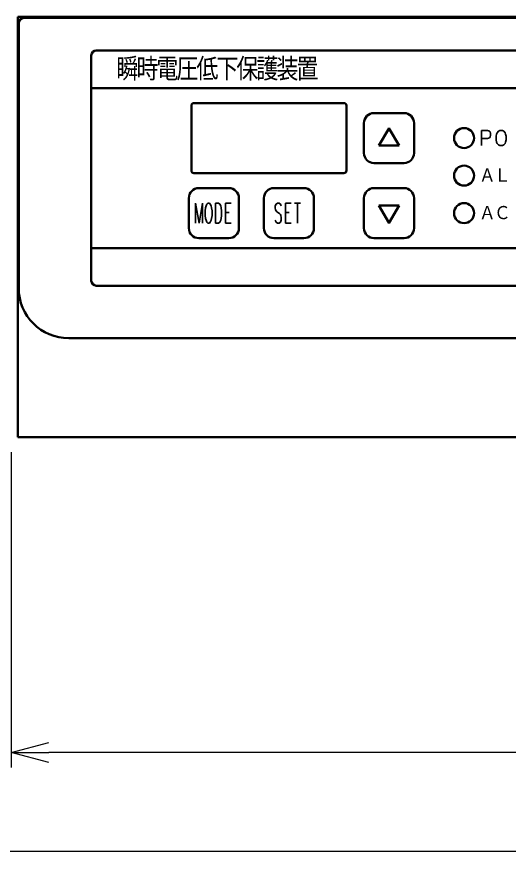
# Model space of a CAD drawing. Header units: millimetres. Extents: x -54 to 1098, y 71 to 805.
# Drawn here: x 65.6 to 164, y 71.5 to 241.2 of the extents above; entities that cross this region are included whole.
import ezdxf

# ---------------------------------------------------------------- set-up
doc = ezdxf.new("R2010")
doc.units = ezdxf.units.MM
doc.layers.get('0').update_dxf_attribs({"color": 5, "lineweight": 30})
doc.layers.get('Defpoints').update_dxf_attribs({"lineweight": 9})
doc.layers.add('2KD_寸法１', color=7, linetype='Continuous', lineweight=15)
doc.layers.add('2KD_寸法１ @ 3', color=7, linetype='Continuous', lineweight=15)
doc.styles.add('BIGFONT', font='txt.shx', dxfattribs={"bigfont": 'bigfont'})
doc.styles.get("Standard").update_dxf_attribs({"font": 'simplex.shx', "width": 0.8, "bigfont": 'extfont.shx'})
doc.dimstyles.new('KD-STD', dxfattribs={"dimscale": 0, "dimtxt": 2.5, "dimasz": 2.5, "dimexe": 1, "dimexo": 1, "dimgap": 1, "dimtad": 1, "dimdsep": 46, "dimtxsty": 'Standard', "dimblk": 'OPEN30', "dimcen": 0, "dimadec": 0, "dimazin": 0, "dimtfac": 1, "dimtmove": 0, "dimatfit": 3, "dimldrblk": 'OPEN30', "dimfxl": 1, "dimtolj": 1, "dimtzin": 0, "dimlwd": 15, "dimlwe": 15, "dimarcsym": 0})

# ---------------------------------------------------------------- blocks, each defined once
blk = doc.blocks.new('_Open30')
at = {"lineweight": -2}
for p, q in [((-1, 0.268), (0, 0)), ((0, 0), (-1, -0.268)), ((0, 0), (-1, 0))]:
    blk.add_line(p, q, dxfattribs=at)
blk = doc.blocks.new('*D13')
at = {"layer": '2KD_寸法１', "color": 0, "lineweight": 15}
for p, q in [((64.48, 154.16), (64.48, 91.16)), ((484.48, 154.16), (484.48, 91.16)), ((476.98, 94.16), (71.98, 94.16))]:
    blk.add_line(p, q, dxfattribs=at)
at = {"layer": 'Defpoints', "color": 0}
for p in [(64.48, 157.16), (484.48, 157.16), (64.48, 94.16)]:
    blk.add_point(p, dxfattribs=at)
at = {"layer": '2KD_寸法１', "color": 0, "lineweight": 15, "xscale": 7.5, "yscale": 7.5, "zscale": 7.5, "rotation": 180}
blk.add_blockref('_Open30', (64.48, 94.16), dxfattribs=at)
at = {"layer": '2KD_寸法１', "color": 0, "lineweight": 15, "xscale": 7.5, "yscale": 7.5, "zscale": 7.5}
blk.add_blockref('_Open30', (484.48, 94.16), dxfattribs=at)
at = {"layer": '2KD_寸法１', "color": 0, "insert": (274.48, 100.91), "char_height": 7.5, "attachment_point": 5}
blk.add_mtext('\\A1;420', dxfattribs=at)
blk = doc.blocks.new('*D14')
at = {"layer": '2KD_寸法１', "color": 0, "lineweight": 15}
for p, q in [((33.48, 154.16), (33.48, 71.48)), ((515.48, 154.16), (515.48, 71.48)), ((40.98, 74.48), (507.98, 74.48))]:
    blk.add_line(p, q, dxfattribs=at)
at = {"layer": 'Defpoints', "color": 0}
for p in [(33.48, 157.16), (515.48, 157.16), (515.48, 74.48)]:
    blk.add_point(p, dxfattribs=at)
at = {"layer": '2KD_寸法１', "color": 0, "lineweight": 15, "xscale": 7.5, "yscale": 7.5, "zscale": 7.5, "rotation": 180}
blk.add_blockref('_Open30', (33.48, 74.48), dxfattribs=at)
at = {"layer": '2KD_寸法１', "color": 0, "lineweight": 15, "xscale": 7.5, "yscale": 7.5, "zscale": 7.5}
blk.add_blockref('_Open30', (515.48, 74.48), dxfattribs=at)
at = {"layer": '2KD_寸法１', "color": 0, "insert": (274.48, 81.23), "char_height": 7.5, "attachment_point": 5}
blk.add_mtext('\\A1;482', dxfattribs=at)

msp = doc.modelspace()

# ---------------------------------------------------------------- linework, layer by layer
for p, q in [((483.183, 241.161), (65.783, 241.161)), ((65.783, 241.161), (65.783, 157.161)), ((272.983, 240.961), (66.983, 240.961)), ((65.983, 239.961), (65.983, 186.961)), ((223.483, 234.461), (81.483, 234.461)), ((80.483, 233.461), (80.483, 188.461)), ((80.483, 226.961), (224.483, 226.961)), ((100.483, 223.461), (100.483, 210.461)), ((130.983, 223.961), (100.983, 223.961)), ((131.483, 210.461), (131.483, 223.461)), ((142.983, 221.961), (136.983, 221.961)), ((134.983, 219.961), (134.983, 213.961)), ((137.983, 215.461), (139.998, 218.952)), ((141.983, 215.461), (139.967, 218.952)), ((144.983, 213.961), (144.983, 219.961)), ((137.983, 215.461), (141.983, 215.461)), ((136.983, 211.961), (142.983, 211.961)), ((100.983, 209.961), (130.983, 209.961)), ((107.983, 206.961), (101.983, 206.961)), ((122.983, 206.961), (116.983, 206.961)), ((142.983, 206.961), (136.983, 206.961)), ((99.983, 204.961), (99.983, 198.961)), ((109.983, 198.961), (109.983, 204.961)), ((114.983, 204.961), (114.983, 198.961)), ((124.983, 198.961), (124.983, 204.961)), ((134.983, 204.961), (134.983, 198.961)), ((144.983, 198.961), (144.983, 204.961)), ((137.983, 203.461), (139.998, 199.97)), ((137.983, 203.461), (141.983, 203.461)), ((141.983, 203.461), (139.967, 199.97)), ((101.983, 196.961), (107.983, 196.961)), ((116.983, 196.961), (122.983, 196.961)), ((136.983, 196.961), (142.983, 196.961)), ((224.483, 194.961), (80.483, 194.961)), ((81.483, 187.461), (223.483, 187.461)), ((239.983, 176.961), (75.983, 176.961)), ((483.183, 157.161), (65.783, 157.161))]:
    msp.add_line(p, q)
for centre in [(154.983, 216.961), (154.983, 209.461), (154.983, 201.961)]:
    msp.add_circle(centre, 2)
for centre, radius, start, end in [((66.983, 239.961), 1, 90, 180), ((81.483, 233.461), 1, 90, 180), ((100.983, 223.461), 0.5, 90, 180), ((130.983, 223.461), 0.5, 0, 90), ((136.983, 219.961), 2, 90, 180), ((142.983, 219.961), 2, 0, 90), ((136.983, 213.961), 2, 180, 270), ((142.983, 213.961), 2, 270, 0), ((100.983, 210.461), 0.5, 180, 270), ((130.983, 210.461), 0.5, 270, 0), ((101.983, 204.961), 2, 90, 180), ((107.983, 204.961), 2, 0, 90), ((116.983, 204.961), 2, 90, 180), ((122.983, 204.961), 2, 0, 90), ((136.983, 204.961), 2, 90, 180), ((142.983, 204.961), 2, 0, 90), ((101.983, 198.961), 2, 180, 270), ((107.983, 198.961), 2, 270, 0), ((116.983, 198.961), 2, 180, 270), ((122.983, 198.961), 2, 270, 0), ((136.983, 198.961), 2, 180, 270), ((142.983, 198.961), 2, 270, 0), ((81.483, 188.461), 1, 180, 270), ((75.983, 186.961), 10, 180, 270)]:
    msp.add_arc(centre, radius, start, end)

# ---------------------------------------------------------------- texts
at = {"style": 'BIGFONT', "width": 0.888}
for s, p in [('瞬', (85.483, 228.461)), ('時', (89.483, 228.461)), ('電', (93.483, 228.461)), ('圧', (97.483, 228.461)), ('低', (101.483, 228.461)), ('下', (105.483, 228.461)), ('保', (109.483, 228.461)), ('護', (113.483, 228.461)), ('装', (117.483, 228.461)), ('置', (121.483, 228.461))]:
    msp.add_text(s, height=4.5, dxfattribs=at).set_placement(p)
for s, p in [('P', (157.983, 215.461)), ('O', (160.983, 215.461))]:
    msp.add_text(s, height=3).set_placement(p)
at = {"style": 'BIGFONT'}
for s, p in [('Ａ', (157.983, 207.961)), ('Ｌ', (160.983, 207.961)), ('Ａ', (157.983, 200.461)), ('Ｃ', (160.983, 200.461))]:
    msp.add_text(s, height=3, dxfattribs=at).set_placement(p)
at = {"width": 0.5}
for s, p in [('M', (100.983, 199.961)), ('O', (102.983, 199.961)), ('D', (104.983, 199.961)), ('E', (106.983, 199.961)), ('S', (116.983, 199.961)), ('E', (118.983, 199.961)), ('T', (120.983, 199.961))]:
    msp.add_text(s, height=4, dxfattribs=at).set_placement(p)

# ---------------------------------------------------------------- dimensions: what is measured, and where the dimension line sits
at = {"layer": '2KD_寸法１ @ 3'}
dim = msp.add_linear_dim(base=(515.483, 74.479), p1=(33.483, 157.161), p2=(515.483, 157.161), dimstyle='KD-STD', override={"dimscale": 3, "dimtix": 0, "dimtofl": 1, "dimtmove": 0, "dimatfit": 3}, dxfattribs=at)
dim.commit()
dim.dimension.update_dxf_attribs({"geometry": '*D14', "text_midpoint": (274.483, 81.229)})
dim = msp.add_linear_dim(base=(64.483, 94.161), p1=(484.483, 157.161), p2=(64.483, 157.161), dimstyle='KD-STD', override={"dimscale": 3, "dimtix": 0, "dimtofl": 1, "dimtmove": 0, "dimatfit": 3}, dxfattribs=at)
dim.commit()
dim.dimension.update_dxf_attribs({"geometry": '*D13', "text_midpoint": (274.483, 94.161), "dimtype": 128})

doc.saveas('drawing.dxf')
